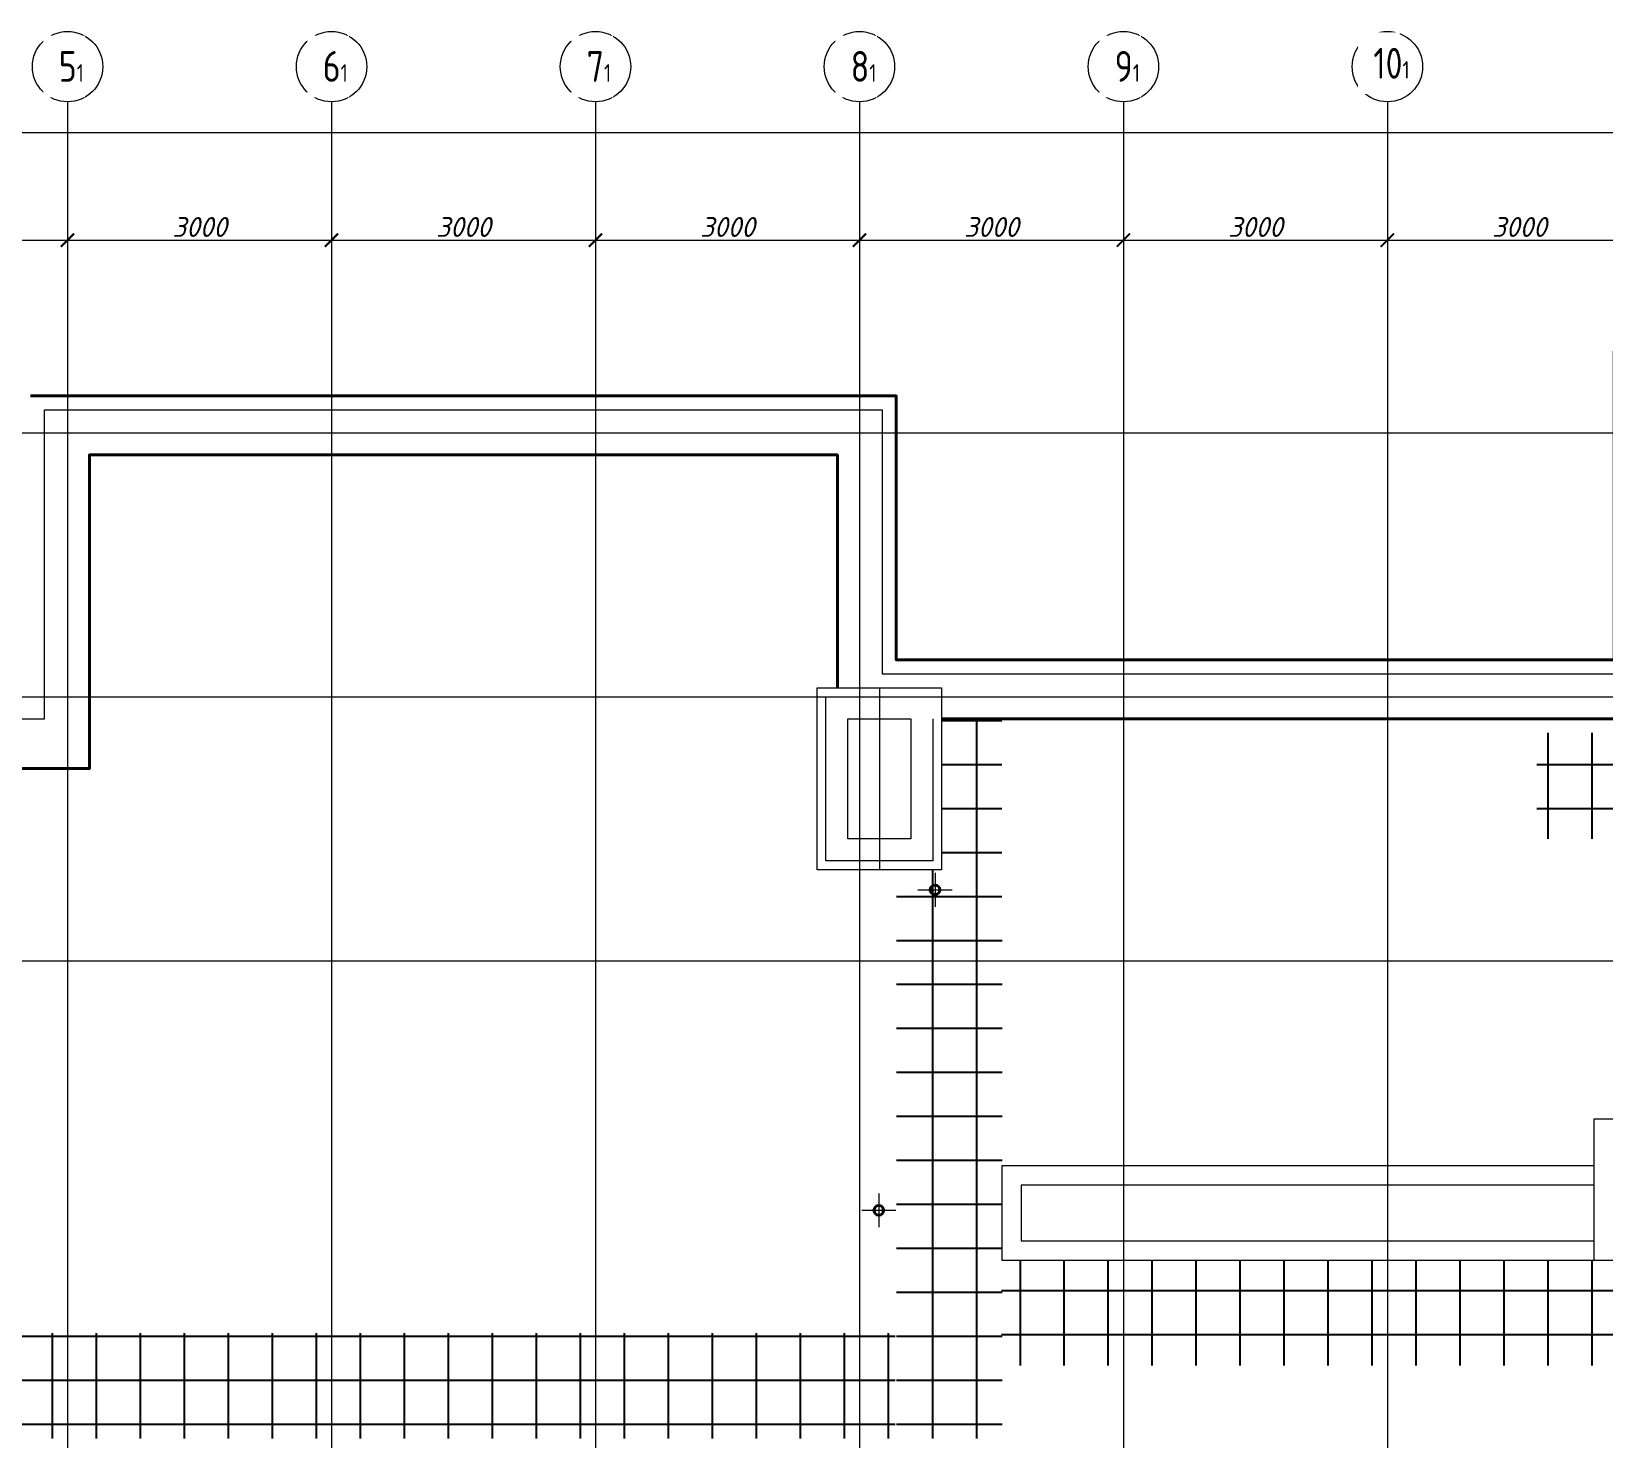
# Model space of a CAD drawing. Header units: millimetres. Extents: x -2 to 546, y 0 to 356.
# Drawn here: x 479.73 to 497.6, y 310.59 to 326.59 of the extents above; entities that cross this region are included whole.
import ezdxf
from ezdxf import colors
from ezdxf.entities.mleader import LeaderData, LeaderLine
from ezdxf.math import Vec2, Vec3

# ---------------------------------------------------------------- set-up
doc = ezdxf.new("R2010")
doc.units = ezdxf.units.MM
for name, pattern in [('ACAD_ISO02W100', [15, 12, -3]), ('CENTER', [2, 1.25, -0.25, 0.25, -0.25]), ('HIDDEN', [6, 4, -2])]:
    doc.linetypes.add(name, pattern=pattern)
for name, color, linetype, lineweight in [('_ВК-К1', 14, 'Continuous', 40), ('АР_Навесной фасад', 147, 'Continuous', 5), ('АР_Оси', 195, 'Continuous', 9), ('АР_Оси размеры', 164, 'Continuous', 9), ('АР_Отметки', 250, 'Continuous', 15), ('перекр 0.3', 181, 'Continuous', 30), ('Подвал', 250, 'Continuous', 30), ('пунктир', 251, 'Continuous', 13)]:
    doc.layers.add(name, color=color, linetype=linetype, lineweight=lineweight)
doc.layers.add('АР_Кровля дорожки', color=245, linetype='Continuous')
doc.styles.add('ISOCPEUR', font='isocpeur.ttf', dxfattribs={"width": 0.7})
doc.styles.add('ГОСТ 2.304', font='isocpeur.ttf', dxfattribs={"width": 0.7})
doc.styles.add('Мой', font='isocpeui.ttf')
doc.dimstyles.new('Размер в модели', dxfattribs={"dimscale": 0.5, "dimtxt": 0.45, "dimasz": 0.3, "dimexe": 0.05, "dimexo": 0.05, "dimgap": 0.07, "dimtad": 1, "dimdec": 0, "dimlfac": 1000, "dimzin": 1, "dimdsep": 46, "dimtxsty": 'Мой', "dimblk": 'ARCHTICK', "dimcen": 0, "dimdle": 0.05, "dimclrd": 7, "dimclre": 7, "dimclrt": 7, "dimadec": 7, "dimazin": 0, "dimtfac": 1, "dimtdec": 0, "dimtmove": 0, "dimatfit": 3, "dimfxl": 1, "dimfxlon": 1, "dimtolj": 1, "dimtzin": 9, "dimlwd": 13, "dimlwe": -1, "dimarcsym": 1})
pattern_1 = [(90, (955.47023, 333.7557), (-0.5, 3e-17), []), (180, (955.47023, 333.7557), (0, -0.5), [])]

# ---------------------------------------------------------------- blocks, each defined once
blk = doc.blocks.new('_ArchTick')
at = {"color": 0, "linetype": 'ByBlock', "const_width": 0.15}
blk.add_lwpolyline([(-0.5, -0.5), (0.5, 0.5)], dxfattribs=at)
blk = doc.blocks.new('*D226')
at = {"layer": 'АР_Оси размеры', "color": 7, "ltscale": 100, "transparency": 16777216}
for p, q in [((477.142, 324.714), (477.142, 324.189)), ((480.142, 324.571), (480.142, 324.189))]:
    blk.add_line(p, q, dxfattribs=at)
at = {"layer": 'АР_Оси размеры', "color": 7, "lineweight": 13, "ltscale": 100, "transparency": 16777216}
blk.add_line((477.117, 324.214), (480.167, 324.214), dxfattribs=at)
at = {"layer": 'АР_Оси размеры', "color": 7, "linetype": 'ByBlock', "lineweight": 13, "transparency": 16777216, "xscale": 0.15, "yscale": 0.15, "zscale": 0.15, "rotation": 180}
blk.add_blockref('_ArchTick', (477.142, 324.214), dxfattribs=at)
at = {"layer": 'АР_Оси размеры', "color": 7, "linetype": 'ByBlock', "lineweight": 13, "transparency": 16777216, "xscale": 0.15, "yscale": 0.15, "zscale": 0.15}
blk.add_blockref('_ArchTick', (480.142, 324.214), dxfattribs=at)
at = {"layer": 'АР_Оси размеры', "color": 7, "transparency": 16777216, "insert": (478.642, 324.364), "char_height": 0.225, "attachment_point": 5, "style": 'Мой'}
blk.add_mtext('\\A1;3000', dxfattribs=at)
blk = doc.blocks.new('*D227')
at = {"layer": 'АР_Оси размеры', "color": 7, "ltscale": 100, "transparency": 16777216}
for p, q in [((480.142, 324.571), (480.142, 324.189)), ((483.142, 324.189), (483.142, 324.189))]:
    blk.add_line(p, q, dxfattribs=at)
at = {"layer": 'АР_Оси размеры', "color": 7, "lineweight": 13, "ltscale": 100, "transparency": 16777216}
blk.add_line((480.117, 324.214), (483.167, 324.214), dxfattribs=at)
at = {"layer": 'АР_Оси размеры', "color": 7, "linetype": 'ByBlock', "lineweight": 13, "transparency": 16777216, "xscale": 0.15, "yscale": 0.15, "zscale": 0.15, "rotation": 180}
blk.add_blockref('_ArchTick', (480.142, 324.214), dxfattribs=at)
at = {"layer": 'АР_Оси размеры', "color": 7, "linetype": 'ByBlock', "lineweight": 13, "transparency": 16777216, "xscale": 0.15, "yscale": 0.15, "zscale": 0.15}
blk.add_blockref('_ArchTick', (483.142, 324.214), dxfattribs=at)
at = {"layer": 'АР_Оси размеры', "color": 7, "transparency": 16777216, "insert": (481.642, 324.364), "char_height": 0.225, "attachment_point": 5, "style": 'Мой'}
blk.add_mtext('\\A1;3000', dxfattribs=at)
blk = doc.blocks.new('*D228')
at = {"layer": 'АР_Оси размеры', "color": 7, "ltscale": 100, "transparency": 16777216}
for p, q in [((486.142, 324.571), (486.142, 324.189)), ((483.142, 324.239), (483.142, 324.239))]:
    blk.add_line(p, q, dxfattribs=at)
at = {"layer": 'АР_Оси размеры', "color": 7, "lineweight": 13, "ltscale": 100, "transparency": 16777216}
blk.add_line((483.117, 324.214), (486.167, 324.214), dxfattribs=at)
at = {"layer": 'АР_Оси размеры', "color": 7, "linetype": 'ByBlock', "lineweight": 13, "transparency": 16777216, "xscale": 0.15, "yscale": 0.15, "zscale": 0.15, "rotation": 180}
blk.add_blockref('_ArchTick', (483.142, 324.214), dxfattribs=at)
at = {"layer": 'АР_Оси размеры', "color": 7, "linetype": 'ByBlock', "lineweight": 13, "transparency": 16777216, "xscale": 0.15, "yscale": 0.15, "zscale": 0.15}
blk.add_blockref('_ArchTick', (486.142, 324.214), dxfattribs=at)
at = {"layer": 'АР_Оси размеры', "color": 7, "transparency": 16777216, "insert": (484.642, 324.364), "char_height": 0.225, "attachment_point": 5, "style": 'Мой'}
blk.add_mtext('\\A1;3000', dxfattribs=at)
blk = doc.blocks.new('*D229')
at = {"layer": 'АР_Оси размеры', "color": 7, "ltscale": 100, "transparency": 16777216}
for p, q in [((486.142, 324.571), (486.142, 324.189)), ((489.142, 324.566), (489.142, 324.189))]:
    blk.add_line(p, q, dxfattribs=at)
at = {"layer": 'АР_Оси размеры', "color": 7, "lineweight": 13, "ltscale": 100, "transparency": 16777216}
blk.add_line((486.117, 324.214), (489.167, 324.214), dxfattribs=at)
at = {"layer": 'АР_Оси размеры', "color": 7, "linetype": 'ByBlock', "lineweight": 13, "transparency": 16777216, "xscale": 0.15, "yscale": 0.15, "zscale": 0.15, "rotation": 180}
blk.add_blockref('_ArchTick', (486.142, 324.214), dxfattribs=at)
at = {"layer": 'АР_Оси размеры', "color": 7, "linetype": 'ByBlock', "lineweight": 13, "transparency": 16777216, "xscale": 0.15, "yscale": 0.15, "zscale": 0.15}
blk.add_blockref('_ArchTick', (489.142, 324.214), dxfattribs=at)
at = {"layer": 'АР_Оси размеры', "color": 7, "transparency": 16777216, "insert": (487.642, 324.364), "char_height": 0.225, "attachment_point": 5, "style": 'Мой'}
blk.add_mtext('\\A1;3000', dxfattribs=at)
blk = doc.blocks.new('*D230')
at = {"layer": 'АР_Оси размеры', "color": 7, "ltscale": 100, "transparency": 16777216}
for p, q in [((489.142, 324.566), (489.142, 324.189)), ((492.142, 324.577), (492.142, 324.189))]:
    blk.add_line(p, q, dxfattribs=at)
at = {"layer": 'АР_Оси размеры', "color": 7, "lineweight": 13, "ltscale": 100, "transparency": 16777216}
blk.add_line((489.117, 324.214), (492.167, 324.214), dxfattribs=at)
at = {"layer": 'АР_Оси размеры', "color": 7, "linetype": 'ByBlock', "lineweight": 13, "transparency": 16777216, "xscale": 0.15, "yscale": 0.15, "zscale": 0.15, "rotation": 180}
blk.add_blockref('_ArchTick', (489.142, 324.214), dxfattribs=at)
at = {"layer": 'АР_Оси размеры', "color": 7, "linetype": 'ByBlock', "lineweight": 13, "transparency": 16777216, "xscale": 0.15, "yscale": 0.15, "zscale": 0.15}
blk.add_blockref('_ArchTick', (492.142, 324.214), dxfattribs=at)
at = {"layer": 'АР_Оси размеры', "color": 7, "transparency": 16777216, "insert": (490.642, 324.364), "char_height": 0.225, "attachment_point": 5, "style": 'Мой'}
blk.add_mtext('\\A1;3000', dxfattribs=at)
blk = doc.blocks.new('*D231')
at = {"layer": 'АР_Оси размеры', "color": 7, "ltscale": 100, "transparency": 16777216}
for p, q in [((492.142, 324.577), (492.142, 324.189)), ((495.142, 324.531), (495.142, 324.189))]:
    blk.add_line(p, q, dxfattribs=at)
at = {"layer": 'АР_Оси размеры', "color": 7, "lineweight": 13, "ltscale": 100, "transparency": 16777216}
blk.add_line((492.117, 324.214), (495.167, 324.214), dxfattribs=at)
at = {"layer": 'АР_Оси размеры', "color": 7, "linetype": 'ByBlock', "lineweight": 13, "transparency": 16777216, "xscale": 0.15, "yscale": 0.15, "zscale": 0.15, "rotation": 180}
blk.add_blockref('_ArchTick', (492.142, 324.214), dxfattribs=at)
at = {"layer": 'АР_Оси размеры', "color": 7, "linetype": 'ByBlock', "lineweight": 13, "transparency": 16777216, "xscale": 0.15, "yscale": 0.15, "zscale": 0.15}
blk.add_blockref('_ArchTick', (495.142, 324.214), dxfattribs=at)
at = {"layer": 'АР_Оси размеры', "color": 7, "transparency": 16777216, "insert": (493.642, 324.364), "char_height": 0.225, "attachment_point": 5, "style": 'Мой'}
blk.add_mtext('\\A1;3000', dxfattribs=at)
blk = doc.blocks.new('*D232')
at = {"layer": 'АР_Оси размеры', "color": 7, "ltscale": 100, "transparency": 16777216}
for p, q in [((495.142, 324.531), (495.142, 324.189)), ((498.142, 324.531), (498.142, 324.189))]:
    blk.add_line(p, q, dxfattribs=at)
at = {"layer": 'АР_Оси размеры', "color": 7, "lineweight": 13, "ltscale": 100, "transparency": 16777216}
blk.add_line((495.117, 324.214), (498.167, 324.214), dxfattribs=at)
at = {"layer": 'АР_Оси размеры', "color": 7, "linetype": 'ByBlock', "lineweight": 13, "transparency": 16777216, "xscale": 0.15, "yscale": 0.15, "zscale": 0.15, "rotation": 180}
blk.add_blockref('_ArchTick', (495.142, 324.214), dxfattribs=at)
at = {"layer": 'АР_Оси размеры', "color": 7, "linetype": 'ByBlock', "lineweight": 13, "transparency": 16777216, "xscale": 0.15, "yscale": 0.15, "zscale": 0.15}
blk.add_blockref('_ArchTick', (498.142, 324.214), dxfattribs=at)
at = {"layer": 'АР_Оси размеры', "color": 7, "transparency": 16777216, "insert": (496.642, 324.364), "char_height": 0.225, "attachment_point": 5, "style": 'Мой'}
blk.add_mtext('\\A1;3000', dxfattribs=at)
blk = doc.blocks.new('*D243')
at = {"layer": 'АР_Оси размеры', "color": 7, "lineweight": 13, "ltscale": 100, "transparency": 16777216}
blk.add_line((468.117, 325.437), (531.677, 325.437), dxfattribs=at)
at = {"layer": 'АР_Оси размеры', "color": 7, "ltscale": 100, "transparency": 16777216}
for p, q in [((468.142, 325.462), (468.142, 325.462)), ((531.652, 325.462), (531.652, 325.462))]:
    blk.add_line(p, q, dxfattribs=at)
at = {"layer": 'АР_Оси размеры', "color": 7, "linetype": 'ByBlock', "lineweight": 13, "transparency": 16777216, "xscale": 0.15, "yscale": 0.15, "zscale": 0.15, "rotation": 180}
blk.add_blockref('_ArchTick', (468.142, 325.437), dxfattribs=at)
at = {"layer": 'АР_Оси размеры', "color": 7, "linetype": 'ByBlock', "lineweight": 13, "transparency": 16777216, "xscale": 0.15, "yscale": 0.15, "zscale": 0.15}
blk.add_blockref('_ArchTick', (531.652, 325.437), dxfattribs=at)
at = {"layer": 'АР_Оси размеры', "color": 7, "transparency": 16777216, "insert": (499.897, 325.587), "char_height": 0.225, "attachment_point": 5, "style": 'Мой'}
blk.add_mtext('\\A1;63510', dxfattribs=at)
blk = doc.blocks.new('_DotSmall')
at = {"color": 0, "linetype": 'ByBlock', "const_width": 0.5}
blk.add_lwpolyline([(-0.0625, 0, 1), (0.0625, 0, 1)], format="xyb", close=True, dxfattribs=at)
blk = doc.blocks.new('A$C6552fe61')
at = {"layer": '_ВК-К1', "color": 18, "lineweight": 9, "ltscale": 100, "true_color": 0x000000}
for p, q in [((0, 192), (0, -192)), ((-195, 0), (195, 0))]:
    blk.add_line(p, q, dxfattribs=at)
blk = doc.blocks.new('A$Ca661e725')
at = {"layer": '_ВК-К1', "color": 18, "lineweight": 9, "ltscale": 100, "true_color": 0x000000}
for p, q in [((-147, 0), (147, 0)), ((0, 155), (0, -155))]:
    blk.add_line(p, q, dxfattribs=at)
blk = doc.blocks.new('прпр')
at = {"layer": 'АР_Кровля дорожки', "ltscale": 120, "true_color": 0x636466}
h = blk.add_hatch(dxfattribs=at)
h.set_pattern_fill('ANSI37', color=251, scale=4, angle=45, double=1)
h.set_pattern_definition([(90, (955.4763, 333.7557), (-0.5, 3e-17), []), (180, (955.4763, 333.7557), (0, -0.5), [])])
h.paths.add_polyline_path([(489.9761, 318.7742), (489.9761, 318.7742), (489.5634, 318.7743), (489.5634, 318.7742)])
h.paths.add_polyline_path([(490.0761, 318.7742), (490.0761, 317.0592), (489.5634, 317.0592), (489.5634, 310.5941), (490.765, 310.5938), (490.7611, 318.774)])
h = blk.add_hatch(dxfattribs=at)
h.set_pattern_fill('ANSI37', color=251, scale=4, angle=45, double=1)
h.set_pattern_definition(pattern_1)
h.paths.add_polyline_path([(496.84, 317.4115), (496.8413, 318.6131), (507.0942, 318.6131), (507.0929, 317.4115)])
h = blk.add_hatch(dxfattribs=at)
h.set_pattern_fill('ANSI37', color=251, scale=4, angle=45, double=1)
h.set_pattern_definition([(90, (955.47023, 333.7764), (-0.5, 3e-17), []), (180, (955.47023, 333.7764), (0, -0.5), [])])
h.paths.add_polyline_path([(490.755, 311.4242), (490.7554, 312.6219), (504.4732, 312.6219), (504.4729, 311.4242)])
h = blk.add_hatch(dxfattribs=at)
h.set_pattern_fill('ANSI37', color=251, scale=4, angle=45, double=1)
h.set_pattern_definition(pattern_1)
h.paths.add_polyline_path([(474.292, 310.5939), (474.2923, 311.7916), (489.5465, 311.7916), (489.5462, 310.5939)])
at = {"layer": '_ВК-К1', "color": 18, "lineweight": 9, "ltscale": 100, "true_color": 0x000000}
for p, q in [((489.8994, 316.83), (490.1033, 316.83)), ((490.0014, 316.9425), (490.0014, 316.7175)), ((489.3623, 313.3419), (489.3623, 313.0327)), ((489.2153, 313.1873), (489.5094, 313.1873))]:
    blk.add_line(p, q, dxfattribs=at)
at = {"layer": '_ВК-К1', "color": 18, "lineweight": 40, "ltscale": 100, "true_color": 0x000000}
for centre in [(490.0014, 316.83), (489.3623, 313.1873)]:
    blk.add_circle(centre, 0.055, dxfattribs=at)
at = {"layer": 'АР_Навесной фасад', "color": 18, "lineweight": 40, "ltscale": 100, "true_color": 0x000000}
for points in [[(479.7211, 322.4442), (489.5611, 322.4442), (489.5611, 319.4442), (497.7211, 319.4442), (497.7211, 322.9542), (506.0616, 322.9542), (506.0611, 319.4442), (532.0711, 319.4442), (532.0711, 309.6042), (528.5611, 309.6042), (528.5611, 306.4742), (499.0204, 306.4742), (499.0204, 306.3342, -0.1768281), (496.2505, 300.1328, -0.1882125), (489.701, 297.1394), (489.561, 297.1394), (489.561, 293.9592), (492.691, 293.9592), (492.691, 291.0292), (495.8111, 291.0292), (495.8111, 282.6892)], [(490.0761, 318.7742), (498.3911, 318.7742), (498.3911, 322.2842), (505.3914, 322.2842), (505.3908, 318.774), (531.4011, 318.774), (531.4011, 310.2742), (527.8911, 310.2742), (527.8911, 307.2742), (498.3761, 307.2742), (498.3761, 306.3342, -0.1713588), (495.8447, 300.6717, -0.1904546), (489.6493, 297.7929), (488.891, 297.7929), (488.891, 293.2892), (492.021, 293.2892), (492.021, 290.3592), (492.901, 290.3592)], [(495.142, 288.5192), (495.1411, 283.4892), (491.211, 283.4892), (491.211, 283.3592), (485.821, 283.3592), (485.821, 274.9092), (481.5755, 274.9092), (481.0391, 274.9092), (480.0211, 274.9092), (480.0211, 274.1092), (474.461, 274.1092), (474.461, 298.2742), (468.3911, 298.2742), (468.3911, 309.7742), (471.9583, 309.7742), (471.9581, 310.5892, -0.217119), (474.3507, 315.8286, -0.1455458), (479.5804, 318.2075), (480.3911, 318.2075), (480.3911, 321.7742), (488.8911, 321.7742), (488.8911, 319.1242)]]:
    blk.add_lwpolyline(points, format="xyb", dxfattribs=at)
at = {"layer": 'АР_Оси', "linetype": 'CENTER', "ltscale": 1000}
for p, q in [((480.1423, 325.7866), (480.1423, 270.0543)), ((483.1423, 325.7866), (483.1423, 270.0543)), ((486.1423, 325.7866), (486.1423, 270.0543)), ((489.1423, 325.7866), (489.1423, 270.0543)), ((492.1423, 325.7866), (492.1423, 270.0543)), ((495.1423, 325.7866), (495.1423, 270.0543)), ((462.0087, 322.0242), (545.1871, 322.0242)), ((462.0087, 319.0242), (545.1871, 319.0242)), ((462.0087, 316.0242), (545.1871, 316.0242))]:
    blk.add_line(p, q, dxfattribs=at)
at = {"layer": 'АР_Оси', "ltscale": 0.5}
for centre in [(480.1423, 326.1866), (483.1423, 326.1866), (486.1423, 326.1866), (489.1423, 326.1866), (492.1423, 326.1866), (495.1423, 326.1866)]:
    blk.add_circle(centre, 0.4, dxfattribs=at)
at = {"layer": 'перекр 0.3', "color": 7, "linetype": 'HIDDEN', "lineweight": 5, "ltscale": 50}
blk.add_line((489.3686, 319.1242), (489.3686, 317.0592), dxfattribs=at)
for points in [[(490.0761, 319.1242), (490.0761, 317.0592), (488.6611, 317.0592), (488.6611, 319.1242), (490.0761, 319.1242)], [(489.9761, 318.7742), (489.9761, 317.1592), (488.7611, 317.1592), (488.7611, 319.0242), (488.8911, 319.0242)], [(497.4889, 313.6938), (490.7611, 313.6937), (490.7611, 312.6219), (497.4889, 312.6217)], [(497.4889, 313.4738), (490.9811, 313.4737), (490.9811, 312.8419), (497.4889, 312.8417)]]:
    blk.add_lwpolyline(points, dxfattribs=at)
for points in [[(489.0111, 318.7742), (489.7261, 318.7742), (489.7261, 317.4092), (489.0111, 317.4092)], [(497.4893, 312.6217), (498.4711, 312.6217), (498.4711, 314.222), (497.4889, 314.222)]]:
    blk.add_lwpolyline(points, close=True, dxfattribs=at)
at = {"layer": 'пунктир', "color": 2, "linetype": 'ACAD_ISO02W100', "ltscale": 50}
blk.add_lwpolyline([(473.821, 273.4692), (473.821, 297.7642), (467.8811, 297.7642), (467.8811, 310.2842), (471.3909, 310.2842), (471.3909, 310.5842, -0.2153269), (473.9355, 316.2191, -0.1501518), (479.5912, 318.7744), (479.8811, 318.7744), (479.8811, 322.2842), (489.4011, 322.2842), (489.4011, 319.2842), (497.8811, 319.2842), (497.8811, 322.7942), (505.9016, 322.7942), (505.9011, 319.2842), (531.9111, 319.2842)], format="xyb", dxfattribs=at)
at = {"layer": 'Подвал', "lineweight": 13, "ltscale": 500, "xscale": 0.001, "yscale": 0.001, "zscale": 0.001}
for name, p in [('A$C6552fe61', (490.0014, 316.83)), ('A$Ca661e725', (490.0014, 316.83)), ('A$C6552fe61', (489.3623, 313.1873))]:
    blk.add_blockref(name, p, dxfattribs=at)
at = {"layer": 'АР_Оси размеры', "ltscale": 100}
for base, p1, p2, picture, middle in [((531.6523, 325.4366), (468.1423, 325.4366), (531.6523, 325.4366), '*D243', (499.8973, 325.5868)), ((480.1423, 324.2143), (477.1423, 324.802), (480.1423, 324.5963), '*D226', (478.6423, 324.3644)), ((483.1423, 324.2143), (480.1423, 324.5963), (483.1423, 324.2143), '*D227', (481.6423, 324.3644)), ((486.1423, 324.2143), (483.1423, 324.2143), (486.1423, 324.5963), '*D228', (484.6423, 324.3644)), ((489.1423, 324.2143), (486.1423, 324.5963), (489.1423, 324.5906), '*D229', (487.6423, 324.3644)), ((492.1423, 324.2143), (489.1423, 324.5906), (492.1423, 324.6021), '*D230', (490.6423, 324.3644)), ((495.1423, 324.2143), (492.1423, 324.6021), (495.1423, 324.5559), '*D231', (493.6423, 324.3644)), ((498.1423, 324.2143), (495.1423, 324.5559), (498.1423, 324.556), '*D232', (496.6423, 324.3644))]:
    dim = blk.add_linear_dim(base=base, p1=p1, p2=p2, dimstyle='Размер в модели', dxfattribs=at)
    dim.commit()
    dim.dimension.update_dxf_attribs({"geometry": picture, "text_midpoint": middle})
at = {"layer": 'АР_Отметки'}
ml = blk.add_multileader_mtext('Standard', dxfattribs=at)
ml.set_content('Л.4', color=256, style='ISOCPEUR')
ml.set_leader_properties(color=256, linetype='Continuous', lineweight=-1)
ml.set_arrow_properties(name='DOTSMALL')
ml.build(insert=Vec2(0, 0))
ml.multileader.update_dxf_attribs({"has_text_frame": 1, "text_left_attachment_type": 4, "text_right_attachment_type": 4, "dogleg_length": 100, "arrow_head_size": 0.18})
ctx = ml.context
ctx.base_point, ctx.char_height, ctx.arrow_head_size, ctx.landing_gap_size, ctx.plane_origin = Vec3(147622.5144, 168748.553), 0.25, 0.18, 0.05, Vec3(526.7959, 309.402)
ctx.left_attachment, ctx.right_attachment = 4, 4
notes = []
notes.append((ctx, [(0, (0, 0, 0), (0, 0), (1, 0), 1, [])]))
ctx.mtext.insert, ctx.mtext.width, ctx.mtext.line_spacing_style, ctx.mtext.flow_direction = Vec3(499.4622, 321.3584), 0.852697, 2, 5
ml = blk.add_multileader_mtext('Standard', dxfattribs=at)
ml.set_content('+11,550', color=256, style='ISOCPEUR')
ml.set_leader_properties(color=256, linetype='Continuous', lineweight=-1)
ml.set_arrow_properties(name='DOTSMALL')
ml.build(insert=Vec2(0, 0))
ml.multileader.update_dxf_attribs({"has_text_frame": 1, "text_left_attachment_type": 4, "text_right_attachment_type": 4, "dogleg_length": 100, "arrow_head_size": 0.18})
ctx = ml.context
ctx.base_point, ctx.char_height, ctx.arrow_head_size, ctx.landing_gap_size, ctx.plane_origin = Vec3(147621.9099, 168747.9026), 0.25, 0.18, 0.05, Vec3(496.6465, 319.7835)
ctx.left_attachment, ctx.right_attachment = 4, 4
notes.append((ctx, [(0, (0, 0, 0), (0, 0), (1, 0), 1, [])]))
ctx.mtext.insert, ctx.mtext.width, ctx.mtext.line_spacing_style, ctx.mtext.flow_direction = Vec3(498.8577, 320.708), 0.852697, 2, 5
ml = blk.add_multileader_mtext('Standard', dxfattribs=at)
ml.set_content('+11,550', color=256, style='ISOCPEUR')
ml.set_leader_properties(color=256, linetype='Continuous', lineweight=-1)
ml.set_arrow_properties(name='DOTSMALL')
ml.build(insert=Vec2(0, 0))
ml.multileader.update_dxf_attribs({"has_text_frame": 1, "text_left_attachment_type": 4, "text_right_attachment_type": 4, "dogleg_length": 100, "arrow_head_size": 0.18})
ctx = ml.context
ctx.base_point, ctx.char_height, ctx.arrow_head_size, ctx.landing_gap_size, ctx.plane_origin = Vec3(147621.9099, 168747.9026), 0.25, 0.18, 0.05, Vec3(496.6465, 319.7835)
ctx.left_attachment, ctx.right_attachment = 4, 4
notes.append((ctx, [(0, (0, 0, 0), (0, 0), (1, 0), 1, [])]))
ctx.mtext.insert, ctx.mtext.width, ctx.mtext.line_spacing_style, ctx.mtext.flow_direction = Vec3(498.8577, 320.708), 0.852697, 2, 5
ml = blk.add_multileader_mtext('Standard', dxfattribs=at)
ml.set_content('+13,200', color=256, style='ISOCPEUR')
ml.set_leader_properties(color=256, linetype='Continuous', lineweight=-1)
ml.set_arrow_properties(name='DOTSMALL')
ml.build(insert=Vec2(0, 0))
ml.multileader.update_dxf_attribs({"has_text_frame": 1, "text_left_attachment_type": 4, "text_right_attachment_type": 4, "dogleg_length": 100, "arrow_head_size": 0.18})
ctx = ml.context
ctx.base_point, ctx.char_height, ctx.arrow_head_size, ctx.landing_gap_size, ctx.plane_origin = Vec3(147627.0658, 168747.8362), 0.25, 0.18, 0.05, Vec3(501.6465, 320.5285)
ctx.left_attachment, ctx.right_attachment = 4, 4
notes.append((ctx, [(0, (0, 0, 0), (0, 0), (1, 0), 1, [])]))
ctx.mtext.insert, ctx.mtext.width, ctx.mtext.line_spacing_style, ctx.mtext.flow_direction = Vec3(504.0135, 320.6416), 0.852697, 2, 5
ml = blk.add_multileader_mtext('Standard', dxfattribs=at)
ml.set_content('+13,340', color=256, style='ISOCPEUR')
ml.set_leader_properties(color=256, linetype='Continuous', lineweight=-1)
ml.set_arrow_properties(name='DOTSMALL')
ml.build(insert=Vec2(0, 0))
ml.multileader.update_dxf_attribs({"has_text_frame": 1, "text_left_attachment_type": 4, "text_right_attachment_type": 4, "dogleg_length": 100, "arrow_head_size": 0.18})
ctx = ml.context
ctx.base_point, ctx.char_height, ctx.arrow_head_size, ctx.landing_gap_size, ctx.plane_origin = Vec3(147626.95, 168746.2444), 0.25, 0.18, 0.05, Vec3(502.3289, 319.0113)
ctx.left_attachment, ctx.right_attachment = 4, 4
notes.append((ctx, [(0, (0, 0, 0), (0, 0), (1, 0), 1, [])]))
ctx.mtext.insert, ctx.mtext.width, ctx.mtext.line_spacing_style, ctx.mtext.flow_direction = Vec3(503.8977, 319.0498), 0.852697, 2, 5
for ctx, leaders in notes:
    for number, flags, end, landing, length, lines in leaders:
        leader = LeaderData()
        leader.index, (leader.has_last_leader_line, leader.has_dogleg_vector, leader.attachment_direction) = number, flags
        leader.last_leader_point, leader.dogleg_vector, leader.dogleg_length = Vec3(end), Vec3(landing), length
        for number, points, colour, breaks in lines:
            line = LeaderLine()
            line.index, line.vertices, line.color, line.breaks = number, Vec3.list(points), colors.encode_raw_color(colour), breaks
            leader.lines.append(line)
        ctx.leaders.append(leader)
at = {"layer": 'АР_Оси', "char_height": 0.35, "width": 0.123867, "attachment_point": 1, "line_spacing_factor": 1.149209, "style": 'ГОСТ 2.304', "bg_fill": 2}
for s, insert in [('{\\W0.8;5\\H0.57143x;1}', (480.0425, 326.3644)), ('{\\W0.8;6\\H0.57143x;1}', (483.0425, 326.3644)), ('{\\W0.8;7\\H0.57143x;1}', (486.0425, 326.3644)), ('{\\W0.8;8\\H0.57143x;1}', (489.0425, 326.3644)), ('{\\W0.8;9\\H0.57143x;1}', (492.0425, 326.3644)), ('{\\W0.8;10\\H0.57143x;1}', (494.9821, 326.3996))]:
    blk.add_mtext(s, dxfattribs=dict(at, insert=insert))

msp = doc.modelspace()

# ---------------------------------------------------------------- block references
msp.add_blockref('прпр', (0, 0))

doc.saveas('drawing.dxf')
